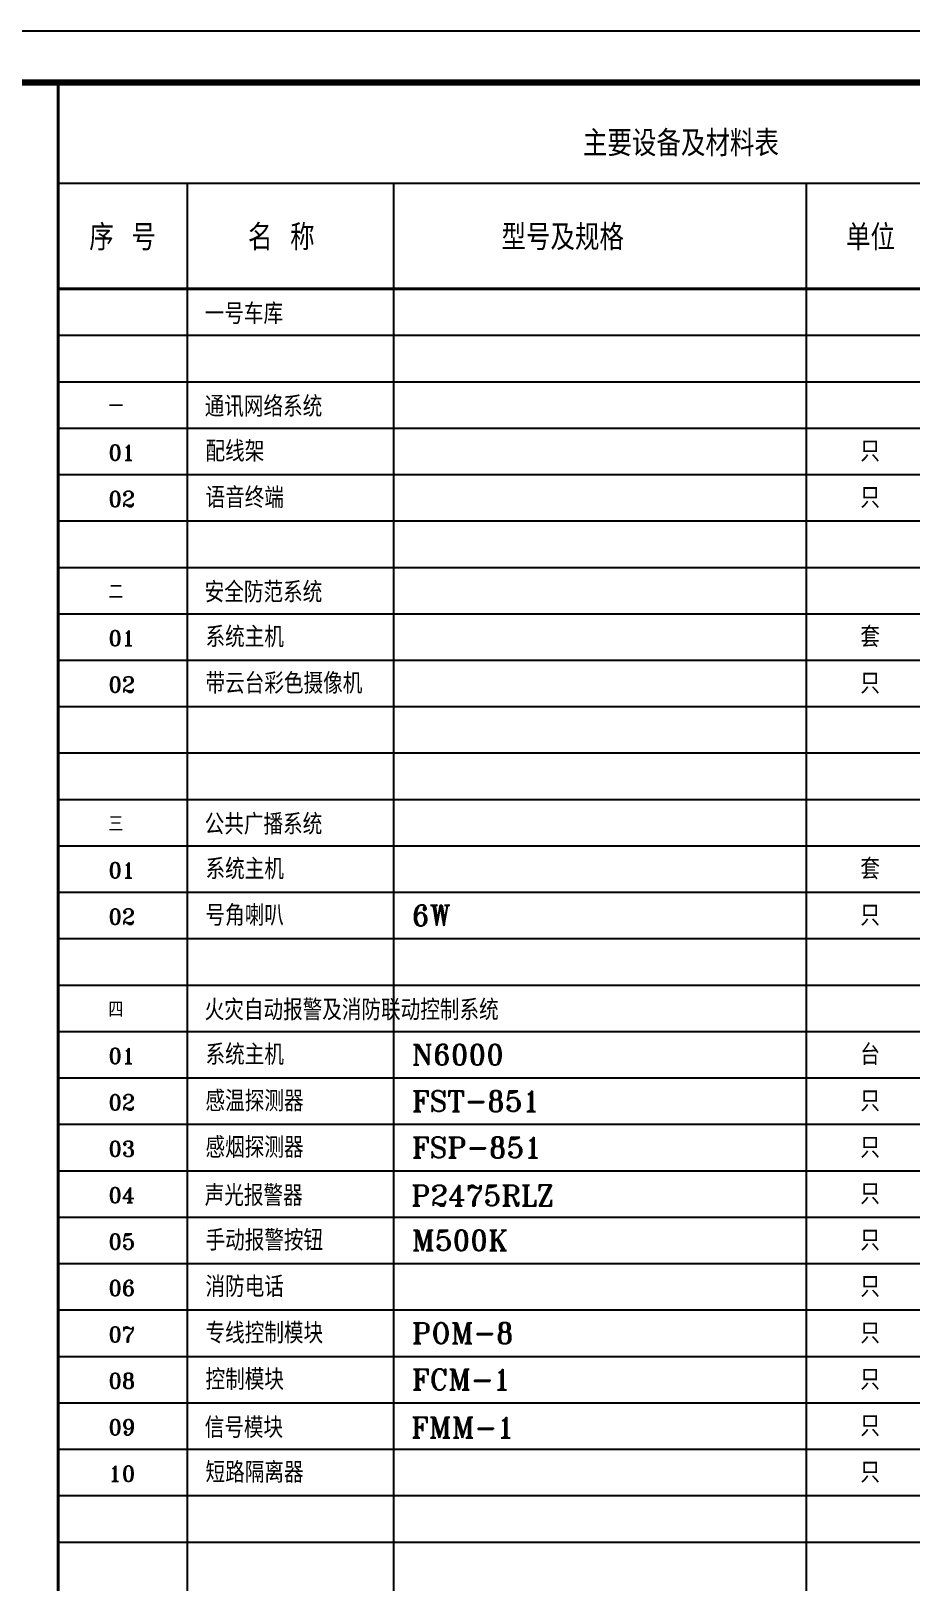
# Model space of a CAD drawing. Extents: x -1348811 to 123514, y -640545 to 749356.
# Drawn here: x -63430 to -46371, y -88324 to -58249 of the extents above; entities that cross this region are included whole.
import ezdxf
from ezdxf.enums import TextEntityAlignment as Align

# ---------------------------------------------------------------- set-up
doc = ezdxf.new("R2010")
doc.units = 0
doc.header["$LTSCALE"] = 10
doc.header["$MEASUREMENT"] = 0
doc.layers.get('0').update_dxf_attribs({"linetype": 'CONTINUOUS'})
doc.layers.add('图框', color=7, linetype='CONTINUOUS')
doc.styles.add('TKZ1', font='tjromant.shx', dxfattribs={"width": 0.7, "bigfont": 'tjhts.shx'})
doc.styles.add('TKZ2', font='tjromans.shx', dxfattribs={"bigfont": 'tjhts.shx'})

# ---------------------------------------------------------------- blocks, each defined once
blk = doc.blocks.new('TJAD_TK_A1')
at = {"layer": '图框'}
blk.add_line((1341.38, 950.45), (500.38, 950.45), dxfattribs=at)
at = {"layer": '图框', "const_width": 1.2}
blk.add_lwpolyline([(1331.38, 940.45), (525.38, 940.45), (525.38, 366.45), (1331.38, 366.45)], close=True, dxfattribs=at)

msp = doc.modelspace()

# ---------------------------------------------------------------- linework, layer by layer
for p, q in [((-62905.2, -61199.4), (-39405.2, -61199.4)), ((-60405.2, -61199.4), (-60405.2, -116649.4)), ((-56405.2, -61199.4), (-56405.2, -116649.4)), ((-48405.2, -61199.4), (-48405.2, -116649.4)), ((-62905.2, -63249.4), (-39405.2, -63249.4)), ((-62905.2, -64149.4), (-39405.2, -64149.4)), ((-62905.2, -65049.4), (-39405.2, -65049.4)), ((-62905.2, -65949.4), (-39405.2, -65949.4)), ((-60405.2, -65949.4), (-60405.2, -66849.4)), ((-62905.2, -66849.4), (-39405.2, -66849.4)), ((-62905.2, -67749.4), (-39405.2, -67749.4)), ((-62905.2, -68649.4), (-39405.2, -68649.4)), ((-62905.2, -69549.4), (-39405.2, -69549.4)), ((-60405.2, -69549.4), (-60405.2, -70449.4)), ((-62905.2, -70449.4), (-39405.2, -70449.4)), ((-62905.2, -71349.4), (-39405.2, -71349.4)), ((-62905.2, -72249.4), (-39405.2, -72249.4)), ((-62905.2, -73149.4), (-39405.2, -73149.4)), ((-62905.2, -74049.4), (-39405.2, -74049.4)), ((-60405.2, -74049.4), (-60405.2, -74949.4)), ((-62905.2, -74949.4), (-39405.2, -74949.4)), ((-62905.2, -75849.4), (-39405.2, -75849.4)), ((-62905.2, -76749.4), (-39405.2, -76749.4)), ((-62905.2, -77649.4), (-39405.2, -77649.4)), ((-62905.2, -78549.4), (-39405.2, -78549.4)), ((-62905.2, -79449.4), (-39405.2, -79449.4)), ((-62905.2, -80349.4), (-39405.2, -80349.4)), ((-62905.2, -81249.4), (-39405.2, -81249.4)), ((-62905.2, -82149.4), (-39405.2, -82149.4)), ((-62905.2, -83049.4), (-39405.2, -83049.4)), ((-62905.2, -83949.4), (-39405.2, -83949.4)), ((-62905.2, -84849.4), (-39405.2, -84849.4)), ((-62905.2, -85749.4), (-39405.2, -85749.4)), ((-62905.2, -86649.4), (-39405.2, -86649.4)), ((-62905.2, -87549.4), (-39405.2, -87549.4))]:
    msp.add_line(p, q)
at = {"const_width": 60}
for points in [[(-62905.2, -116649.4), (-62905.2, -59249.4)], [(-39405.2, -63249.4), (-62905.2, -63249.4)]]:
    msp.add_lwpolyline(points, dxfattribs=at)
msp.add_lwpolyline([(-112005.2, -59249.4), (-39405.2, -59249.4), (-39405.2, -116649.4), (-112005.2, -116649.4)], close=True)

# ---------------------------------------------------------------- block references
at = {"layer": '图框', "xscale": 100, "yscale": 100, "zscale": 100}
msp.add_blockref('TJAD_TK_A1', (-164543.1, -153294.3), dxfattribs=at)

# ---------------------------------------------------------------- texts
at = {"style": 'TKZ2'}
for s, p in [('主要设备及材料表', (-50831.5, -60401.8)), ('序 号', (-61655.2, -62226.1)), ('名 称', (-58578.3, -62224.1)), ('型号及规格', (-53122.7, -62224.1)), ('单位', (-47155.2, -62226.1))]:
    msp.add_text(s, height=500, dxfattribs=at).set_placement(p, align=Align.MIDDLE)
at = {"style": 'TKZ1'}
for s, p in [('一号车库', (-60063.8, -63931.5)), ('通讯网络系统', (-60063.8, -65731.5)), ('安全防范系统', (-60063.8, -69331.5)), ('公共广播系统', (-60063.8, -73831.5)), ('火灾自动报警及消防联动控制系统', (-60063.8, -77431.5)), ('声光报警器', (-60063.8, -81031.5)), ('P2475RLZ', (-56063.8, -81031.5)), ('信号模块', (-60063.8, -85531.5)), ('FMM-1', (-56063.8, -85531.5))]:
    msp.add_text(s, height=400, dxfattribs=at).set_placement(p)
for s, height, p in [('一', 300, (-61927.6, -65524.3)), ('配线架', 400, (-60047.4, -66399.4)), ('01', 300, (-61927.6, -66424.3)), ('只', 400, (-47353.3, -66399.4)), ('语音终端', 400, (-60047.4, -67299.4)), ('02', 300, (-61927.6, -67324.3)), ('只', 400, (-47353.3, -67299.4)), ('二', 300, (-61927.6, -69124.3)), ('系统主机', 400, (-60047.4, -69999.4)), ('套', 400, (-47353.3, -69999.4)), ('01', 300, (-61927.6, -70024.3)), ('带云台彩色摄像机', 400, (-60047.4, -70899.4)), ('02', 300, (-61927.6, -70924.3)), ('只', 400, (-47353.3, -70899.4)), ('三', 300, (-61927.6, -73624.3)), ('系统主机', 400, (-60047.4, -74499.4)), ('套', 400, (-47353.3, -74499.4)), ('01', 300, (-61927.6, -74524.3)), ('号角喇叭', 400, (-60047.4, -75399.4)), ('02', 300, (-61927.6, -75424.3)), ('6W', 400, (-56047.4, -75399.4)), ('只', 400, (-47353.3, -75399.4)), ('四', 300, (-61927.6, -77224.3)), ('系统主机', 400, (-60047.4, -78099.4)), ('台', 400, (-47353.3, -78099.4)), ('01', 300, (-61927.6, -78124.3)), ('N6000', 400, (-56047.4, -78099.4)), ('感温探测器', 400, (-60047.4, -78999.4)), ('只', 400, (-47353.3, -78999.4)), ('02', 300, (-61927.6, -79024.3)), ('FST-851', 400, (-56047.4, -78999.4)), ('感烟探测器', 400, (-60047.4, -79899.4)), ('只', 400, (-47353.3, -79899.4)), ('03', 300, (-61927.6, -79924.3)), ('FSP-851', 400, (-56047.4, -79899.4)), ('只', 400, (-47353.3, -80799.4)), ('04', 300, (-61927.6, -80824.3)), ('手动报警按钮', 400, (-60047.4, -81699.4)), ('M500K', 400, (-56047.4, -81699.4)), ('只', 400, (-47353.3, -81699.4)), ('05', 300, (-61927.6, -81724.3)), ('消防电话', 400, (-60047.4, -82599.4)), ('只', 400, (-47353.3, -82599.4)), ('06', 300, (-61927.6, -82624.3)), ('专线控制模块', 400, (-60047.4, -83499.4)), ('POM-8', 400, (-56047.4, -83499.4)), ('只', 400, (-47353.3, -83499.4)), ('07', 300, (-61927.6, -83524.3)), ('控制模块', 400, (-60047.4, -84399.4)), ('FCM-1', 400, (-56047.4, -84399.4)), ('只', 400, (-47353.3, -84399.4)), ('08', 300, (-61927.6, -84424.3)), ('只', 400, (-47353.3, -85299.4)), ('09', 300, (-61927.6, -85324.3)), ('短路隔离器', 400, (-60047.4, -86199.4)), ('只', 400, (-47353.3, -86199.4)), ('10', 300, (-61927.6, -86224.3))]:
    msp.add_text(s, height=height, dxfattribs=at).set_placement(p, align=Align.MIDDLE_LEFT)

doc.saveas('drawing.dxf')
